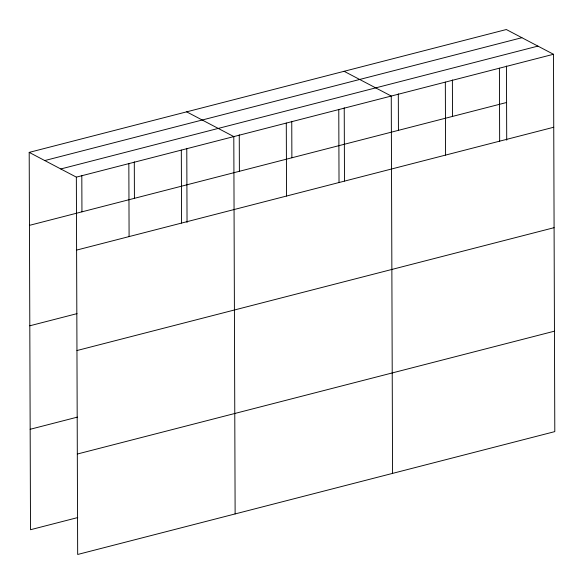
<?xml version="1.0" encoding="UTF-8"?>
<svg xmlns="http://www.w3.org/2000/svg" width="584" height="584" viewBox="0 0 584 584"><rect width="100%" height="100%" fill="white"/><g stroke="black" fill="none" stroke-linecap="round" stroke-linejoin="round"><path stroke-width="0.88" d="M29.2 152.387L506.328 29.529L553.486 54.275L554.8 431.613L77.672 554.471L76.351 177.135L29.2 152.387L30.514 529.724L77.752 517.563M44.764 160.556L521.892 37.697M60.794 168.966L537.922 46.107M76.351 177.135L553.486 54.275M29.456 225.351L506.584 102.492M76.606 250.098L553.734 127.239M29.806 325.792L77.044 313.63M76.957 350.539L554.085 227.68M30.164 429.284L77.402 417.115M77.322 454.031L554.45 331.172M344.107 71.299L391.258 96.046L392.572 473.383M186.654 111.843L233.804 136.59L235.126 513.927M506.459 66.014L506.715 140.16M499.408 68.197L499.663 141.16M452.381 79.935L452.512 116.413M445.336 82.125L445.585 155.088M398.31 93.856L398.434 130.341M344.231 107.785L344.487 181.033M338.771 109.566L339.027 182.522M291.752 121.297L291.876 157.775M286.291 123.078L286.547 196.042M239.265 134.809L239.389 171.294M186.778 148.329L187.041 222.475M181.317 150.11L181.573 223.066M134.298 161.841L134.422 198.319M128.838 163.622L129.093 236.586M81.811 175.353L81.942 211.839"/></g></svg>
